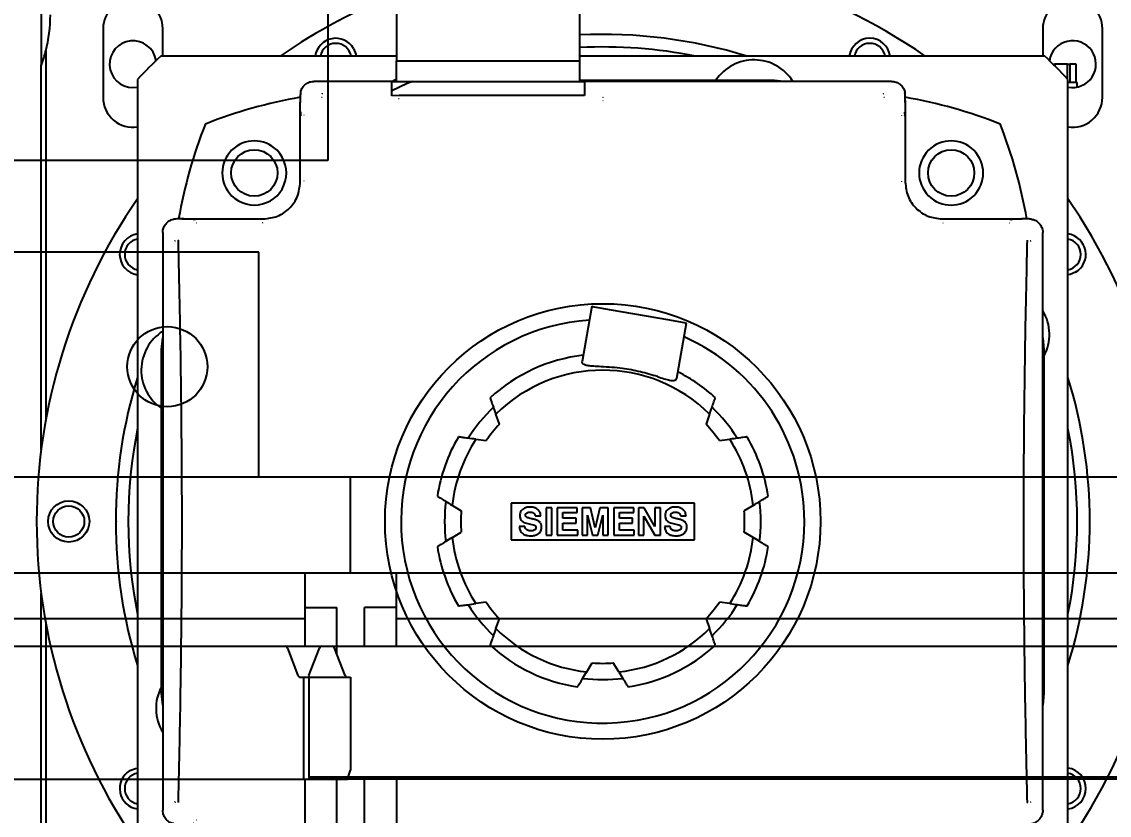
# Model space of a CAD drawing. Header units: inches. Extents: x -347369 to -260369, y 119522 to 149869.
# Drawn here: x -263201.9 to -262964.7, y 139649.8 to 139822.9 of the extents above; entities that cross this region are included whole.
import ezdxf

# ---------------------------------------------------------------- set-up
doc = ezdxf.new("R2010")
doc.units = ezdxf.units.IN
doc.header["$LTSCALE"] = 300
doc.linetypes.add('DOT2', pattern=[0.635, 0, -0.635])
doc.layers.add('INCASTELLATURA MOT', color=4, linetype='Continuous')
doc.layers.add('QUOTE', color=7, linetype='Continuous')
doc.styles.get("Standard").update_dxf_attribs({"font": 'romans.shx'})
doc.dimstyles.new('sc1a100_pollici', dxfattribs={"dimscale": 100, "dimtxt": 3, "dimasz": 3, "dimexe": 0, "dimexo": 0, "dimgap": 1, "dimtad": 1, "dimzin": 12, "dimdsep": 46, "dimtxsty": 'Standard', "dimblk": 'CLOSEDBLANK', "dimcen": 1, "dimclrd": 253, "dimclre": 253, "dimclrt": 2, "dimadec": 0, "dimazin": 3, "dimtfac": 1, "dimtmove": 0, "dimatfit": 1, "dimldrblk": 'CLOSEDBLANK', "dimfxl": 1, "dimtolj": 1, "dimtzin": 0, "dimarcsym": 0})

# ---------------------------------------------------------------- blocks, each defined once
blk = doc.blocks.new('_ClosedBlank')
at = {"color": 0, "linetype": 'ByBlock', "lineweight": -2}
for p, q in [((-1, 0.16667), (0, 0)), ((-1, 0.16667), (-1, -0.16667)), ((0, 0), (-1, -0.16667))]:
    blk.add_line(p, q, dxfattribs=at)
blk = doc.blocks.new('*D12')
at = {"layer": 'Defpoints', "color": 0, "transparency": 16777216}
for p in [(-263135.17, 139932.66), (-261590.13, 139932.66), (-262190.13, 138999.66)]:
    blk.add_point(p, dxfattribs=at)
at = {"layer": 'QUOTE', "color": 253, "lineweight": -2, "transparency": 16777216}
for p, q in [((-261590.13, 140232.66), (-261590.13, 140532.66)), ((-263135.17, 139932.66), (-261590.13, 139932.66)), ((-261590.13, 139932.66), (-261590.13, 138999.66)), ((-262190.13, 138999.66), (-261590.13, 138999.66)), ((-261590.13, 138699.66), (-261590.13, 135456.8))]:
    blk.add_line(p, q, dxfattribs=at)
at = {"layer": 'QUOTE', "color": 253, "lineweight": -2, "transparency": 16777216, "xscale": 300, "yscale": 300, "zscale": 300}
for p, rotation in [((-261590.13, 139932.66), 270), ((-261590.13, 138999.66), 90)]:
    blk.add_blockref('_ClosedBlank', p, dxfattribs=dict(at, rotation=rotation))
at = {"layer": 'QUOTE', "color": 2, "transparency": 16777216, "char_height": 300, "attachment_point": 5, "rotation": 90}
for s, insert in [('\\A1;[3\'-0 3/4"]', (-261261.56, 136928.23)), ('\\A1;933', (-261840.13, 136928.23))]:
    blk.add_mtext(s, dxfattribs=dict(at, insert=insert))
blk = doc.blocks.new('*U45')
at = {"layer": 'INCASTELLATURA MOT', "linetype": 'Continuous'}
for p, q in [((-20, 773), (-180, 773)), ((-20, 724), (-20, 773)), ((-6000, 724), (0, 724)), ((0, 703), (0, 724)), ((-6000, 703), (0, 703)), ((-10, 703), (-10, 687)), ((-10, 695.5), (-3, 695.5)), ((-3, 685.3), (-3, 695.5)), ((-10, 692.97), (-5990, 692.97)), ((-6006.19, 687), (-14.39, 687)), ((-14.39, 687), (-4.11, 687)), ((-13.79, 686.61), (-11.49, 680.64)), ((-1.21, 680.64), (-3.51, 686.61)), ((-10.89, 680.25), (0, 680.25)), ((-10.29, 680.25), (-10.29, 658)), ((0, 680.25), (0, 660)), ((-0.71, 658), (0, 660)), ((-6010.29, 658), (-0.71, 658)), ((-10, 658), (-10, 412)), ((-3, 420.5), (-3, 658))]:
    blk.add_line(p, q, dxfattribs=at)
at = {"layer": 'INCASTELLATURA MOT'}
blk.add_lwpolyline([(-6004.99, 933), (-5, 933), (-5, 793), (-6004.99, 793)], close=True, dxfattribs=at)
at = {"layer": 'INCASTELLATURA MOT', "linetype": 'Continuous'}
blk.add_circle((-40, 748), 8.75, dxfattribs=at)
for centre, major_axis in [((-14.39, 686.4), (0.637, 0)), ((-4.11, 686.4), (0.637, 0)), ((-10.89, 680.85), (-0.637, 0)), ((-0.61, 680.85), (-0.637, 0))]:
    blk.add_ellipse(centre, major_axis=major_axis, ratio=0.942476, start_param=0.349066, end_param=1.570796, dxfattribs=at)
blk = doc.blocks.new('*U46')
at = {"layer": 'INCASTELLATURA MOT'}
for p, q in [((0, 724), (480, 724)), ((0, 703), (0, 724)), ((0, 703), (480, 703)), ((10, 687), (10, 703)), ((10, 695.5), (3, 695.5)), ((3, 687), (3, 695.5)), ((470, 692.97), (10, 692.97)), ((-9.09, 680.64), (-6.78, 686.61)), ((-6.19, 687), (485.61, 687)), ((-9.1, 680.6), (-9.1, 658)), ((-9.1, 658.5), (489.23, 658.5)), ((498.81, 658), (-9.1, 658)), ((3, 420.5), (3, 658)), ((10, 658), (10, 408))]:
    blk.add_line(p, q, dxfattribs=at)
for centre, start_param, end_param in [((-6.19, 686.4), 4.712389, 5.934119), ((-9.68, 680.85), 2.719594, 2.792527)]:
    blk.add_ellipse(centre, major_axis=(-0.637, 0), ratio=0.942476, start_param=start_param, end_param=end_param, dxfattribs=at)
blk = doc.blocks.new('A$C11159156')
at = {"layer": 'INCASTELLATURA MOT', "color": 40, "linetype": 'Continuous', "lineweight": 25}
for p, q in [((-406.5, 879.5), (-406.5, 863.69)), ((-329, 876.24), (-329, 864.74)), ((-289, 864.74), (-289, 876.24)), ((-393, 871.74), (-393, 856.74)), ((-380, 865.74), (-380, 871.74)), ((-188, 871.74), (-188, 865.74)), ((-175, 856.74), (-175, 871.74)), ((-405.5, 866.87), (-405.5, 786.38)), ((-406.5, 779.92), (-406.5, 863.69)), ((-329, 865.74), (-380.42, 865.74)), ((-329, 864.74), (-309, 864.74)), ((-329, 860.24), (-329, 864.74)), ((-309, 864.74), (-289, 864.74)), ((-187.58, 865.74), (-289, 865.74)), ((-289, 860.24), (-289, 864.74)), ((-185.78, 864), (-185.37, 864)), ((-185.37, 864), (-185.37, 863.6)), ((-182.63, 864), (-185.37, 864)), ((-182.63, 860.8), (-182.63, 864)), ((-182.63, 864), (-182.09, 864)), ((-182.09, 864), (-182.09, 860)), ((-180.71, 864), (-182.09, 864)), ((-180.71, 860), (-180.71, 864)), ((-180.71, 864), (-180.7, 864)), ((-180.7, 860), (-180.7, 864)), ((-386.5, 858.9), (-385.5, 859)), ((-385.5, 860.66), (-385.5, 667.82)), ((-330, 860.24), (-347, 860.24)), ((-330, 860.24), (-342, 860.24)), ((-330, 860.24), (-325.54, 860.24)), ((-330, 858.18), (-330, 860.24)), ((-325.54, 860.24), (-288, 860.24)), ((-289, 860.49), (-246.5, 860.49)), ((-221, 860.24), (-288, 860.24)), ((-288, 860.24), (-288, 857.18)), ((-226, 860.24), (-288, 860.24)), ((-246.5, 860.49), (-243.93, 860.24)), ((-182.5, 667.82), (-182.5, 860.66)), ((-180.5, 860), (-182.5, 860)), ((-180.5, 859), (-180.5, 860)), ((-330, 857.09), (-330, 858.18)), ((-328.44, 857.16), (-330, 857.09)), ((-326.81, 857.18), (-328.44, 857.16)), ((-288, 857.18), (-326.81, 857.18)), ((-350, 852.63), (-349.83, 853.44)), ((-350, 852.63), (-349.93, 852.71)), ((-350, 838.24), (-350, 852.63)), ((-349.92, 853.36), (-349.96, 853.04)), ((-218.14, 853.51), (-218, 852.63)), ((-218.03, 852.94), (-218.07, 853.28)), ((-218, 852.63), (-218.07, 852.71)), ((-218, 852.63), (-218, 838.24)), ((-373.27, 830.1), (-372.39, 830.24)), ((-372.7, 830.21), (-373.04, 830.17)), ((-372.39, 830.24), (-372.47, 830.17)), ((-372.39, 830.24), (-358, 830.24)), ((-210, 830.24), (-195.61, 830.24)), ((-195.61, 830.24), (-195.53, 830.17)), ((-195.61, 830.24), (-194.8, 830.07)), ((-194.88, 830.16), (-195.2, 830.2)), ((-380, 827.24), (-380, 701.24)), ((-188, 701.24), (-188, 827.24)), ((-380, 822.24), (-380, 706.24)), ((-188, 706.24), (-188, 822.24)), ((-286.39, 811.17), (-288.51, 799.14)), ((-286.39, 811.17), (-285.85, 811.07)), ((-285.85, 811.07), (-282.19, 810.43)), ((-282.19, 810.43), (-269.9, 808.26)), ((-269.9, 808.26), (-266.24, 807.62)), ((-267.83, 795.5), (-265.71, 807.52)), ((-266.24, 807.62), (-265.71, 807.52)), ((-380.25, 801.74), (-380, 804.31)), ((-188, 804.31), (-187.75, 801.74)), ((-380.25, 801.74), (-380, 801.74)), ((-380.25, 726.74), (-380.25, 801.74)), ((-187.75, 801.74), (-188, 801.74)), ((-187.75, 801.74), (-187.75, 726.74)), ((-306.53, 785.46), (-307.3, 787.61)), ((-260.7, 787.61), (-261.47, 785.46)), ((-311.7, 782.17), (-309.44, 781.87)), ((-258.56, 781.87), (-256.3, 782.17)), ((-316.81, 767.74), (-314.86, 766.55)), ((-304, 768.24), (-304, 760.24)), ((-264, 768.24), (-304, 768.24)), ((-296.32, 767.24), (-296.32, 761.24)), ((-295.1, 767.24), (-296.32, 767.24)), ((-295.1, 761.24), (-295.1, 767.24)), ((-293.91, 767.24), (-293.91, 761.24)), ((-289.55, 767.24), (-293.91, 767.24)), ((-289.55, 766.16), (-289.55, 767.24)), ((-286.7, 767.24), (-288.52, 767.24)), ((-288.52, 767.24), (-288.52, 761.24)), ((-285.66, 762.83), (-286.7, 767.24)), ((-284.61, 767.24), (-285.66, 762.83)), ((-282.79, 767.24), (-284.61, 767.24)), ((-282.79, 761.24), (-282.79, 767.24)), ((-281.6, 767.24), (-281.6, 761.24)), ((-277.25, 767.24), (-281.6, 767.24)), ((-277.25, 766.16), (-277.25, 767.24)), ((-274.94, 767.24), (-276.22, 767.24)), ((-276.22, 767.24), (-276.22, 761.24)), ((-272.61, 763.13), (-274.94, 767.24)), ((-271.39, 767.24), (-272.61, 767.24)), ((-272.61, 767.24), (-272.61, 763.13)), ((-271.39, 761.24), (-271.39, 767.24)), ((-264, 760.24), (-264, 768.24)), ((-251.19, 767.74), (-253.14, 766.55)), ((-302.09, 765.22), (-301.93, 764.73)), ((-301.93, 764.73), (-301.81, 764.55)), ((-301.3, 764.09), (-300.9, 763.96)), ((-300.9, 763.96), (-299.16, 763.51)), ((-298.73, 765.43), (-297.51, 765.43)), ((-297.57, 764.02), (-297.92, 764.26)), ((-292.69, 764.93), (-292.69, 766.16)), ((-292.69, 766.16), (-289.55, 766.16)), ((-289.83, 764.93), (-292.69, 764.93)), ((-289.83, 763.86), (-289.83, 764.93)), ((-287.3, 761.24), (-287.3, 765.61)), ((-287.3, 765.61), (-286.27, 761.24)), ((-285.05, 761.24), (-284.01, 765.61)), ((-284.01, 765.61), (-284.01, 761.24)), ((-280.38, 764.93), (-280.38, 766.16)), ((-280.38, 766.16), (-277.25, 766.16)), ((-277.52, 764.93), (-280.38, 764.93)), ((-277.52, 763.86), (-277.52, 764.93)), ((-275, 765.36), (-272.65, 761.24)), ((-275, 761.24), (-275, 765.36)), ((-270.4, 765.22), (-270.24, 764.73)), ((-270.24, 764.73), (-270.12, 764.55)), ((-269.61, 764.09), (-269.21, 763.96)), ((-269.21, 763.96), (-267.47, 763.51)), ((-267.04, 765.43), (-265.82, 765.43)), ((-265.88, 764.02), (-266.23, 764.26)), ((-316.81, 760.74), (-314.86, 761.93)), ((-300.98, 763.11), (-302.2, 763.11)), ((-292.69, 762.32), (-292.69, 763.86)), ((-292.69, 763.86), (-289.83, 763.86)), ((-289.42, 762.32), (-292.69, 762.32)), ((-289.42, 761.24), (-289.42, 762.32)), ((-280.38, 762.32), (-280.38, 763.86)), ((-280.38, 763.86), (-277.52, 763.86)), ((-277.11, 762.32), (-280.38, 762.32)), ((-277.11, 761.24), (-277.11, 762.32)), ((-269.29, 763.11), (-270.51, 763.11)), ((-251.19, 760.74), (-253.14, 761.93)), ((-304, 760.24), (-264, 760.24)), ((-296.32, 761.24), (-295.1, 761.24)), ((-293.91, 761.24), (-289.42, 761.24)), ((-288.52, 761.24), (-287.3, 761.24)), ((-286.27, 761.24), (-285.05, 761.24)), ((-284.01, 761.24), (-282.79, 761.24)), ((-281.6, 761.24), (-277.11, 761.24)), ((-276.22, 761.24), (-275, 761.24)), ((-272.65, 761.24), (-271.39, 761.24)), ((-406.5, 649.74), (-406.5, 748.56)), ((-309.44, 746.61), (-311.7, 746.31)), ((-256.3, 746.31), (-258.56, 746.61)), ((-307.3, 740.87), (-306.53, 743.02)), ((-261.47, 743.02), (-260.7, 740.87)), ((-405.5, 742.1), (-405.5, 648.74)), ((-287.5, 731.43), (-286.31, 733.38)), ((-280.5, 731.43), (-281.69, 733.38)), ((-380, 724.17), (-380.25, 726.74)), ((-380.25, 726.74), (-380, 726.74)), ((-187.75, 726.74), (-188, 726.74)), ((-187.75, 726.74), (-188, 724.17))]:
    blk.add_line(p, q, dxfattribs=at)
at = {"layer": 'INCASTELLATURA MOT', "color": 40, "linetype": 'DOT2', "lineweight": 18}
for p, q in [((-345.34, 856.82), (-328.53, 856.47)), ((-349.17, 838.44), (-349.17, 852.87)), ((-218.83, 852.87), (-218.83, 838.44)), ((-372.63, 829.41), (-358.2, 829.41)), ((-209.8, 829.41), (-195.37, 829.41)), ((-285.85, 811.07), (-288.08, 798.45)), ((-282.19, 810.43), (-284.38, 798)), ((-269.9, 808.26), (-272.09, 795.84)), ((-266.24, 807.62), (-268.47, 794.99))]:
    blk.add_line(p, q, dxfattribs=at)
at = {"layer": 'INCASTELLATURA MOT', "color": 40, "linetype": 'Continuous', "lineweight": 25, "flags": 128}
for points in [[(-338.35, 867.38), (-337.88, 866.19), (-337.79, 865.74)], [(-329.98, 860.24), (-329.01, 860.76), (-329, 860.77)], [(-180.86, 818.59), (-182.05, 818.12), (-182.5, 818.03)], [(-387.14, 709.89), (-385.95, 710.36), (-385.5, 710.45)]]:
    blk.add_lwpolyline(points, dxfattribs=at)
at = {"layer": 'INCASTELLATURA MOT', "color": 40, "linetype": 'Continuous', "lineweight": 25}
for centre, radius in [((-360.01, 840.25), 5.05), ((-207.99, 840.25), 5.05), ((-284, 764.24), 47.5), ((-400.5, 764.24), 4.5), ((-400.5, 764.24), 3.4)]:
    blk.add_circle(centre, radius, dxfattribs=at)
for centre, radius, start, end in [((-284, 764.24), 123.5, 55.2717, 92.3203), ((-386.5, 871.74), 6.5, 0, 180), ((-284, 764.24), 123.5, 111.1933, 124.7283), ((-181.5, 871.74), 6.5, 0, 180), ((-436, 874.74), 31.5, 345.5244, 0), ((-386.5, 864), 5.1, 8.4652, 270), ((-342.25, 865.13), 4.5, 30, 172.2344), ((-342.25, 865.13), 3.4, 10.3019, 169.6981), ((-284, 764.24), 106.25, 72.8031, 92.6973), ((-225.75, 865.13), 4.5, 7.7656, 172.2344), ((-225.75, 865.13), 3.4, 10.3019, 169.6981), ((-181.5, 864), 5.1, 258.6923, 171.5348), ((-436, 874.74), 31.5, 339.4731, 345.5244), ((-284, 764.24), 103.5, 78.718, 92.769), ((-284, 764.24), 140, 133.5312, 136.4688), ((-251, 854.92), 10, 32.1384, 146.1538), ((-284, 764.24), 140, 43.5312, 46.4688), ((-284, 764.24), 104.6, 113.3988, 116.0887), ((-386.5, 856.74), 6.5, 180, 278.8499), ((-331.53, 751.47), 106.9, 99.9458, 111.4929), ((-236.47, 751.47), 106.9, 68.5071, 80.0529), ((-181.5, 856.74), 6.5, 261.1501, 0), ((-271.23, 811.77), 106.9, 158.5071, 170.0529), ((-296.77, 811.77), 106.9, 9.9458, 21.4929), ((-360.01, 840.25), 7, 45, 225), ((-207.99, 840.25), 7, 315, 135), ((-360.01, 840.25), 7, 225, 45), ((-207.99, 840.25), 7, 135, 315), ((-284, 764.24), 123.5, 145.2717, 180), ((-284, 764.24), 123.5, 325.2717, 34.7283), ((-384.89, 822.49), 4.5, 97.7656, 262.2344), ((-384.89, 822.49), 3.4, 100.3019, 259.6981), ((-183.11, 822.49), 4.5, 300, 82.2344), ((-183.11, 822.49), 3.4, 0, 79.6981), ((-183.11, 822.49), 3.4, 280.3019, 0), ((-196.54, 805.02), 10, 331.5376, 31.3363), ((-284, 764.24), 44, 93.8061, 0), ((-374.68, 797.24), 10, 122.1384, 236.1538), ((-284, 764.24), 44, 0, 66.1939), ((-284, 764.24), 36.5, 96.7186, 132.3334), ((-284, 764.24), 33, 45.0883, 134.9117), ((-284, 764.24), 106.25, 162.8031, 180), ((-284, 764.24), 36.5, 47.6666, 63.2814), ((-284, 764.24), 106.25, 342.8031, 17.1969), ((-284, 764.24), 34.5, 133.7362, 148.2638), ((-284, 764.24), 34.5, 31.7362, 46.2638), ((-284, 764.24), 30.95, 136.7242, 145.2758), ((-284, 764.24), 30.95, 34.7242, 43.2758), ((-284, 764.24), 103.5, 168.718, 191.282), ((-284, 764.24), 103.5, 348.718, 11.282), ((-284, 764.24), 36.5, 149.6666, 171.3334), ((-284, 764.24), 33, 147.0883, 173.9117), ((-284, 764.24), 33, 6.0883, 32.9117), ((-284, 764.24), 36.5, 8.6666, 30.3334), ((-284, 764.24), 34.5, 172.7362, 187.2638), ((-284, 764.24), 30.95, 175.7242, 184.2758), ((-284, 764.24), 30.95, 355.7242, 4.2758), ((-284, 764.24), 34.5, 352.7362, 7.2638), ((-284, 764.24), 123.5, 180, 214.7283), ((-284, 764.24), 106.25, 180, 197.1969), ((-284, 764.24), 33, 186.0883, 212.9117), ((-284, 764.24), 33, 327.0883, 353.9117), ((-284, 764.24), 36.5, 188.6666, 210.3334), ((-284, 764.24), 36.5, 329.6666, 351.3334), ((-284, 764.24), 34.5, 211.7362, 226.2638), ((-284, 764.24), 30.95, 214.7242, 223.2758), ((-284, 764.24), 30.95, 316.7242, 325.2758), ((-284, 764.24), 34.5, 313.7362, 328.2638), ((-284, 764.24), 33, 225.0883, 263.9117), ((-284, 764.24), 33, 276.0883, 314.9117), ((-284, 764.24), 36.5, 227.6666, 261.3334), ((-284, 764.24), 36.5, 278.6666, 312.3334), ((-284, 764.24), 30.95, 265.7242, 274.2758), ((-284, 764.24), 34.5, 262.7362, 277.2638), ((-371.46, 723.46), 10, 151.5376, 211.3363), ((-384.89, 705.99), 4.5, 120, 262.2344), ((-183.11, 705.99), 4.5, 277.7656, 82.2344), ((-384.89, 705.99), 3.4, 100.3019, 259.6981), ((-183.11, 705.99), 3.4, 0, 79.6981), ((-183.11, 705.99), 3.4, 280.3019, 0)]:
    blk.add_arc(centre, radius, start, end, dxfattribs=at)
at = {"layer": 'INCASTELLATURA MOT', "color": 40, "linetype": 'DOT2', "lineweight": 18}
for radius, start, end in [(106.26, 72.7856, 92.697), (106.11, 73.0477, 92.7008), (102.5, 81.9901, 92.796), (106.26, 162.7856, 180), (106.11, 163.0477, 180), (106.26, 342.7856, 17.2144), (106.11, 343.0477, 16.9523), (102.5, 171.9901, 188.0099), (102.5, 351.9901, 8.0099), (106.26, 180, 197.2144), (106.11, 180, 196.9523)]:
    blk.add_arc((-284, 764.24), radius, start, end, dxfattribs=at)
at = {"layer": 'INCASTELLATURA MOT', "color": 40, "linetype": 'Continuous', "lineweight": 25}
for points, knots in [([(-349.9, 857.81), (-349.89, 857.95), (-349.83, 858.43), (-349.37, 859.15), (-348.62, 859.83), (-347.78, 860.19), (-347.22, 860.23), (-347, 860.24)], [0, 0, 0, 0, 0.10491, 0.349444, 0.594345, 0.839306, 1, 1, 1, 1]), ([(-221, 860.24), (-220.66, 860.21), (-219.99, 860.14), (-219.09, 859.62), (-218.42, 858.86), (-218.1, 858.2), (-218.07, 857.84), (-218.06, 857.81)], [0, 0, 0, 0, 0.244632, 0.489247, 0.734243, 0.979317, 1, 1, 1, 1]), ([(-349.94, 857.81), (-349.96, 857.56), (-349.99, 857.04), (-350, 856.09), (-350, 855.61)], [0, 0, 0, 0, 0.498303, 1, 1, 1, 1]), ([(-218, 855.62), (-218, 856.09), (-218.01, 857.04), (-218.04, 857.56), (-218.06, 857.81)], [0, 0, 0, 0, 0.501697, 1, 1, 1, 1]), ([(-350, 852.63), (-350, 853.29), (-350, 854.52), (-350, 855.34), (-350, 855.73)], [0, 0, 0, 0, 0.529239, 1, 1, 1, 1]), ([(-218, 856.04), (-218, 855.82), (-218, 855.03), (-218, 853.64), (-218, 852.63)], [0, 0, 0, 0, 0.278013, 1, 1, 1, 1]), ([(-349.92, 853.57), (-349.94, 853.43), (-349.97, 853.14), (-349.95, 852.86), (-349.94, 852.71)], [0, 0, 0, 0, 0.50286, 1, 1, 1, 1]), ([(-218.06, 852.71), (-218.05, 852.86), (-218.03, 853.14), (-218.06, 853.43), (-218.08, 853.57)], [0, 0, 0, 0, 0.497154, 1, 1, 1, 1]), ([(-358, 830.24), (-356.96, 830.35), (-355.4, 830.52), (-353.54, 831.54), (-352.31, 832.55), (-351.3, 833.77), (-350.28, 835.64), (-350.11, 837.2), (-350, 838.24)], [0, 0, 0, 0, 0.24943, 0.375768, 0.499978, 0.624194, 0.750547, 1, 1, 1, 1]), ([(-218, 838.24), (-217.89, 837.2), (-217.72, 835.64), (-216.7, 833.78), (-215.69, 832.55), (-214.47, 831.54), (-212.6, 830.52), (-211.04, 830.35), (-210, 830.24)], [0, 0, 0, 0, 0.24943, 0.375768, 0.499978, 0.624194, 0.750547, 1, 1, 1, 1]), ([(-380, 827.24), (-379.97, 827.58), (-379.9, 828.25), (-379.38, 829.15), (-378.62, 829.82), (-377.96, 830.14), (-377.6, 830.17), (-377.57, 830.18)], [0, 0, 0, 0, 0.244632, 0.489247, 0.734243, 0.979317, 1, 1, 1, 1]), ([(-375.38, 830.24), (-375.85, 830.24), (-376.8, 830.23), (-377.32, 830.2), (-377.57, 830.18)], [0, 0, 0, 0, 0.5016976, 1, 1, 1, 1]), ([(-375.8, 830.24), (-375.58, 830.24), (-374.79, 830.24), (-373.4, 830.24), (-372.39, 830.24)], [0, 0, 0, 0, 0.2780124, 1, 1, 1, 1]), ([(-372.47, 830.18), (-372.62, 830.19), (-372.9, 830.21), (-373.19, 830.18), (-373.33, 830.16)], [0, 0, 0, 0, 0.497154, 1, 1, 1, 1]), ([(-195.61, 830.24), (-194.95, 830.24), (-193.72, 830.24), (-192.9, 830.24), (-192.51, 830.24)], [0, 0, 0, 0, 0.529239, 1, 1, 1, 1]), ([(-194.67, 830.16), (-194.81, 830.18), (-195.1, 830.21), (-195.38, 830.19), (-195.53, 830.18)], [0, 0, 0, 0, 0.50286, 1, 1, 1, 1]), ([(-190.43, 830.18), (-190.68, 830.2), (-191.2, 830.23), (-192.15, 830.24), (-192.63, 830.24)], [0, 0, 0, 0, 0.498303, 1, 1, 1, 1]), ([(-190.43, 830.14), (-190.29, 830.13), (-189.81, 830.07), (-189.09, 829.61), (-188.41, 828.86), (-188.05, 828.02), (-188.01, 827.46), (-188, 827.24)], [0, 0, 0, 0, 0.10491, 0.349444, 0.594345, 0.839306, 1, 1, 1, 1]), ([(-376.58, 702.9), (-376.45, 708.58), (-376.19, 719.94), (-375.93, 737.13), (-375.78, 754.37), (-375.77, 771.92), (-375.91, 789.71), (-376.17, 807.72), (-376.45, 819.63), (-376.58, 825.58)], [0, 0, 0, 0, 0.140001, 0.280001, 0.420002, 0.560002, 0.706668, 0.853334, 1, 1, 1, 1]), ([(-191.42, 825.58), (-191.55, 819.9), (-191.81, 808.54), (-192.07, 791.35), (-192.22, 774.11), (-192.23, 756.56), (-192.09, 738.77), (-191.83, 720.76), (-191.55, 708.85), (-191.42, 702.9)], [0, 0, 0, 0, 0.140001, 0.280001, 0.420002, 0.560002, 0.706668, 0.853334, 1, 1, 1, 1]), ([(-288.08, 798.45), (-288.3, 798.62), (-288.59, 798.85), (-288.47, 799.07), (-288.44, 799.13)], [0, 0, 0, 0, 0.743832, 1, 1, 1, 1]), ([(-284.38, 798), (-284.91, 798.03), (-285.98, 798.07), (-287.23, 798.18), (-287.86, 798.32), (-288.03, 798.42), (-288.08, 798.45)], [0, 0, 0, 0, 0.301737, 0.603686, 0.900274, 1, 1, 1, 1]), ([(-272.09, 795.84), (-273.31, 796.2), (-275.79, 796.94), (-279.96, 797.72), (-282.83, 797.9), (-284.38, 798)], [0, 0, 0, 0, 0.3078736, 0.6246816, 1, 1, 1, 1]), ([(-272.09, 795.84), (-271.59, 795.68), (-270.57, 795.35), (-269.36, 795.03), (-268.72, 794.94), (-268.52, 794.98), (-268.47, 794.99)], [0, 0, 0, 0, 0.301737, 0.603686, 0.900274, 1, 1, 1, 1]), ([(-268.47, 794.99), (-268.21, 795.08), (-267.85, 795.19), (-267.89, 795.44), (-267.9, 795.51)], [0, 0, 0, 0, 0.743832, 1, 1, 1, 1]), ([(-308.58, 791.22), (-308.57, 791.18), (-308.54, 791.1), (-308.29, 790.39), (-307.9, 789.3), (-307.5, 788.17), (-307.3, 787.61)], [0, 0, 0, 0, 0.248207, 0.496412, 0.748209, 1, 1, 1, 1]), ([(-260.7, 787.61), (-260.5, 788.17), (-260.11, 789.28), (-259.72, 790.38), (-259.47, 791.09), (-259.43, 791.18), (-259.42, 791.22)], [0, 0, 0, 0, 0.248179, 0.496365, 0.748182, 1, 1, 1, 1]), ([(-311.7, 782.17), (-312.29, 782.25), (-313.46, 782.4), (-314.61, 782.56), (-315.37, 782.66), (-315.46, 782.67), (-315.5, 782.67)], [0, 0, 0, 0, 0.248179, 0.496365, 0.748182, 1, 1, 1, 1]), ([(-252.5, 782.67), (-252.54, 782.67), (-252.63, 782.66), (-253.37, 782.56), (-254.52, 782.41), (-255.7, 782.25), (-256.3, 782.17)], [0, 0, 0, 0, 0.248207, 0.496412, 0.748209, 1, 1, 1, 1]), ([(-320.08, 769.74), (-320.04, 769.72), (-319.97, 769.67), (-319.33, 769.28), (-318.34, 768.68), (-317.32, 768.05), (-316.81, 767.74)], [0, 0, 0, 0, 0.248207, 0.496412, 0.748209, 1, 1, 1, 1]), ([(-251.19, 767.74), (-250.68, 768.05), (-249.68, 768.66), (-248.68, 769.27), (-248.04, 769.67), (-247.96, 769.72), (-247.92, 769.74)], [0, 0, 0, 0, 0.248179, 0.496365, 0.748182, 1, 1, 1, 1]), ([(-301.5, 766.86), (-301.59, 766.76), (-301.82, 766.54), (-302.04, 766.08), (-302.09, 765.61), (-302.09, 765.32), (-302.09, 765.22)], [0, 0, 0, 0, 0.2228826, 0.5194927, 0.835517, 1, 1, 1, 1]), ([(-299.86, 767.37), (-299.99, 767.37), (-300.4, 767.35), (-300.98, 767.23), (-301.35, 766.96), (-301.5, 766.86)], [0, 0, 0, 0, 0.229102, 0.691683, 1, 1, 1, 1]), ([(-298.18, 766.88), (-298.29, 766.95), (-298.61, 767.18), (-299.19, 767.34), (-299.65, 767.36), (-299.86, 767.37)], [0, 0, 0, 0, 0.22621, 0.645129, 1, 1, 1, 1]), ([(-297.74, 766.34), (-297.81, 766.45), (-297.93, 766.65), (-298.11, 766.81), (-298.18, 766.88)], [0, 0, 0, 0, 0.568241, 1, 1, 1, 1]), ([(-297.51, 765.43), (-297.53, 765.63), (-297.56, 765.94), (-297.69, 766.23), (-297.74, 766.34)], [0, 0, 0, 0, 0.619811, 1, 1, 1, 1]), ([(-269.81, 766.86), (-269.9, 766.76), (-270.13, 766.54), (-270.35, 766.08), (-270.4, 765.61), (-270.4, 765.32), (-270.4, 765.22)], [0, 0, 0, 0, 0.222883, 0.519493, 0.835517, 1, 1, 1, 1]), ([(-268.17, 767.37), (-268.3, 767.37), (-268.71, 767.35), (-269.29, 767.23), (-269.66, 766.96), (-269.81, 766.86)], [0, 0, 0, 0, 0.229102, 0.691684, 1, 1, 1, 1]), ([(-266.49, 766.88), (-266.6, 766.95), (-266.92, 767.18), (-267.5, 767.34), (-267.96, 767.36), (-268.17, 767.37)], [0, 0, 0, 0, 0.22621, 0.64513, 1, 1, 1, 1]), ([(-266.05, 766.34), (-266.12, 766.45), (-266.24, 766.65), (-266.42, 766.81), (-266.49, 766.88)], [0, 0, 0, 0, 0.56824, 1, 1, 1, 1]), ([(-265.82, 765.43), (-265.84, 765.63), (-265.87, 765.94), (-266, 766.23), (-266.05, 766.34)], [0, 0, 0, 0, 0.6198108, 1, 1, 1, 1]), ([(-301.81, 764.55), (-301.73, 764.46), (-301.58, 764.29), (-301.39, 764.17), (-301.29, 764.12)], [0, 0, 0, 0, 0.530802, 1, 1, 1, 1]), ([(-300.87, 765.58), (-300.86, 765.65), (-300.85, 765.78), (-300.75, 765.96), (-300.65, 766.04), (-300.61, 766.08)], [0, 0, 0, 0, 0.346598, 0.698326, 1, 1, 1, 1]), ([(-300.78, 765.31), (-300.8, 765.34), (-300.84, 765.4), (-300.86, 765.49), (-300.87, 765.56), (-300.87, 765.58)], [0, 0, 0, 0, 0.351627, 0.767158, 1, 1, 1, 1]), ([(-300.39, 765.05), (-300.44, 765.07), (-300.53, 765.1), (-300.67, 765.18), (-300.74, 765.26), (-300.78, 765.31)], [0, 0, 0, 0, 0.333097, 0.612586, 1, 1, 1, 1]), ([(-300.61, 766.08), (-300.54, 766.13), (-300.34, 766.25), (-300.06, 766.29), (-299.87, 766.29), (-299.83, 766.29)], [0, 0, 0, 0, 0.316927, 0.835894, 1, 1, 1, 1]), ([(-299.56, 764.84), (-299.73, 764.87), (-300, 764.93), (-300.28, 765.01), (-300.39, 765.05)], [0, 0, 0, 0, 0.597621, 1, 1, 1, 1]), ([(-299.83, 766.29), (-299.69, 766.29), (-299.5, 766.28), (-299.26, 766.2), (-299.15, 766.14), (-299.1, 766.1)], [0, 0, 0, 0, 0.529561, 0.76114, 1, 1, 1, 1]), ([(-297.92, 764.26), (-298.03, 764.33), (-298.34, 764.52), (-298.9, 764.69), (-299.34, 764.79), (-299.56, 764.84)], [0, 0, 0, 0, 0.230201, 0.612208, 1, 1, 1, 1]), ([(-299.1, 766.1), (-299.05, 766.06), (-298.92, 765.94), (-298.8, 765.7), (-298.75, 765.51), (-298.73, 765.43)], [0, 0, 0, 0, 0.257796, 0.67971, 1, 1, 1, 1]), ([(-297.34, 763.04), (-297.35, 763.24), (-297.37, 763.57), (-297.54, 763.85), (-297.61, 763.96)], [0, 0, 0, 0, 0.5941213, 1, 1, 1, 1]), ([(-270.12, 764.55), (-270.04, 764.46), (-269.89, 764.29), (-269.7, 764.17), (-269.6, 764.12)], [0, 0, 0, 0, 0.530802, 1, 1, 1, 1]), ([(-269.18, 765.58), (-269.17, 765.65), (-269.16, 765.78), (-269.06, 765.96), (-268.96, 766.04), (-268.92, 766.08)], [0, 0, 0, 0, 0.346598, 0.698322, 1, 1, 1, 1]), ([(-269.09, 765.31), (-269.11, 765.34), (-269.15, 765.4), (-269.17, 765.49), (-269.18, 765.56), (-269.18, 765.58)], [0, 0, 0, 0, 0.351625, 0.767181, 1, 1, 1, 1]), ([(-268.7, 765.05), (-268.75, 765.07), (-268.84, 765.1), (-268.98, 765.18), (-269.05, 765.26), (-269.09, 765.31)], [0, 0, 0, 0, 0.3330988, 0.6125893, 1, 1, 1, 1]), ([(-268.92, 766.08), (-268.85, 766.13), (-268.65, 766.25), (-268.37, 766.29), (-268.18, 766.29), (-268.14, 766.29)], [0, 0, 0, 0, 0.316927, 0.835895, 1, 1, 1, 1]), ([(-267.87, 764.84), (-268.04, 764.87), (-268.31, 764.93), (-268.59, 765.01), (-268.7, 765.05)], [0, 0, 0, 0, 0.5976203, 1, 1, 1, 1]), ([(-268.14, 766.29), (-268, 766.29), (-267.81, 766.28), (-267.57, 766.2), (-267.46, 766.14), (-267.41, 766.1)], [0, 0, 0, 0, 0.52956, 0.7611395, 1, 1, 1, 1]), ([(-266.23, 764.26), (-266.34, 764.33), (-266.65, 764.52), (-267.21, 764.69), (-267.65, 764.79), (-267.87, 764.84)], [0, 0, 0, 0, 0.230201, 0.612208, 1, 1, 1, 1]), ([(-267.41, 766.1), (-267.36, 766.06), (-267.23, 765.94), (-267.11, 765.7), (-267.06, 765.51), (-267.04, 765.43)], [0, 0, 0, 0, 0.257796, 0.67971, 1, 1, 1, 1]), ([(-265.65, 763.04), (-265.66, 763.24), (-265.68, 763.57), (-265.85, 763.85), (-265.92, 763.96)], [0, 0, 0, 0, 0.594121, 1, 1, 1, 1]), ([(-302.2, 763.11), (-302.18, 762.98), (-302.15, 762.71), (-302.04, 762.29), (-301.89, 762.05), (-301.81, 761.92)], [0, 0, 0, 0, 0.315941, 0.65012, 1, 1, 1, 1]), ([(-301.81, 761.92), (-301.68, 761.78), (-301.44, 761.53), (-301.13, 761.39), (-300.99, 761.32)], [0, 0, 0, 0, 0.548326, 1, 1, 1, 1]), ([(-300.53, 762.39), (-300.6, 762.44), (-300.76, 762.55), (-300.9, 762.82), (-300.95, 763.02), (-300.98, 763.11)], [0, 0, 0, 0, 0.2901793, 0.6665563, 1, 1, 1, 1]), ([(-299.66, 762.19), (-299.68, 762.19), (-299.71, 762.19), (-299.75, 762.19), (-299.78, 762.19), (-299.81, 762.19), (-299.84, 762.19), (-299.87, 762.2), (-299.91, 762.2), (-299.94, 762.2), (-299.96, 762.21), (-299.99, 762.21), (-300.02, 762.21), (-300.05, 762.22), (-300.09, 762.23), (-300.11, 762.23), (-300.16, 762.24), (-300.21, 762.25), (-300.26, 762.27), (-300.28, 762.27), (-300.31, 762.29), (-300.34, 762.3), (-300.38, 762.31), (-300.4, 762.32), (-300.42, 762.33), (-300.44, 762.34), (-300.47, 762.35), (-300.49, 762.36), (-300.51, 762.37), (-300.53, 762.38), (-300.53, 762.39)], [0, 0, 0, 0, 0.055472, 0.083208, 0.138681, 0.166416, 0.194152, 0.221887, 0.277361, 0.305097, 0.332832, 0.360568, 0.388304, 0.443779, 0.471515, 0.49925, 0.526986, 0.637979, 0.665716, 0.693452, 0.721188, 0.776668, 0.804404, 0.83214, 0.859877, 0.887614, 0.91535, 0.943087, 0.971536, 1, 1, 1, 1]), ([(-299.72, 761.11), (-299.59, 761.12), (-299.19, 761.13), (-298.55, 761.24), (-298.14, 761.52), (-297.96, 761.65)], [0, 0, 0, 0, 0.213303, 0.6429424, 1, 1, 1, 1]), ([(-298.86, 762.38), (-298.95, 762.33), (-299.12, 762.24), (-299.4, 762.2), (-299.58, 762.19), (-299.66, 762.19)], [0, 0, 0, 0, 0.370466, 0.681758, 1, 1, 1, 1]), ([(-299.16, 763.51), (-299.09, 763.49), (-298.99, 763.46), (-298.85, 763.41), (-298.79, 763.37), (-298.76, 763.34)], [0, 0, 0, 0, 0.492953, 0.744532, 1, 1, 1, 1]), ([(-298.57, 762.91), (-298.57, 762.85), (-298.58, 762.7), (-298.69, 762.51), (-298.8, 762.42), (-298.86, 762.38)], [0, 0, 0, 0, 0.320203, 0.678104, 1, 1, 1, 1]), ([(-298.76, 763.34), (-298.72, 763.31), (-298.64, 763.24), (-298.58, 763.08), (-298.57, 762.97), (-298.57, 762.91)], [0, 0, 0, 0, 0.3281223, 0.6488364, 1, 1, 1, 1]), ([(-297.96, 761.65), (-297.86, 761.74), (-297.63, 761.97), (-297.39, 762.45), (-297.36, 762.84), (-297.34, 763.04)], [0, 0, 0, 0, 0.256519, 0.616467, 1, 1, 1, 1]), ([(-270.51, 763.11), (-270.49, 762.98), (-270.46, 762.71), (-270.35, 762.29), (-270.2, 762.05), (-270.12, 761.92)], [0, 0, 0, 0, 0.315941, 0.65012, 1, 1, 1, 1]), ([(-270.12, 761.92), (-269.99, 761.78), (-269.75, 761.53), (-269.44, 761.39), (-269.3, 761.32)], [0, 0, 0, 0, 0.548326, 1, 1, 1, 1]), ([(-268.84, 762.39), (-268.91, 762.44), (-269.07, 762.55), (-269.21, 762.82), (-269.26, 763.02), (-269.29, 763.11)], [0, 0, 0, 0, 0.2901785, 0.6665548, 1, 1, 1, 1]), ([(-267.97, 762.19), (-267.99, 762.19), (-268.02, 762.19), (-268.06, 762.19), (-268.09, 762.19), (-268.12, 762.19), (-268.15, 762.19), (-268.18, 762.2), (-268.22, 762.2), (-268.25, 762.2), (-268.27, 762.21), (-268.3, 762.21), (-268.33, 762.21), (-268.36, 762.22), (-268.4, 762.23), (-268.42, 762.23), (-268.47, 762.24), (-268.52, 762.25), (-268.57, 762.27), (-268.59, 762.27), (-268.62, 762.29), (-268.65, 762.3), (-268.69, 762.31), (-268.71, 762.32), (-268.73, 762.33), (-268.75, 762.34), (-268.78, 762.35), (-268.8, 762.36), (-268.82, 762.37), (-268.84, 762.38), (-268.84, 762.39)], [0, 0, 0, 0, 0.055473, 0.083208, 0.138681, 0.166416, 0.194152, 0.221888, 0.277361, 0.305097, 0.332833, 0.360568, 0.388304, 0.443779, 0.471515, 0.499251, 0.526987, 0.63798, 0.665716, 0.693452, 0.721188, 0.776668, 0.804404, 0.832141, 0.859877, 0.887614, 0.915351, 0.943087, 0.971537, 1, 1, 1, 1]), ([(-268.03, 761.11), (-267.9, 761.12), (-267.5, 761.13), (-266.86, 761.24), (-266.45, 761.52), (-266.27, 761.65)], [0, 0, 0, 0, 0.213303, 0.642942, 1, 1, 1, 1]), ([(-267.16, 762.38), (-267.26, 762.33), (-267.43, 762.24), (-267.71, 762.2), (-267.89, 762.19), (-267.97, 762.19)], [0, 0, 0, 0, 0.3704687, 0.6817588, 1, 1, 1, 1]), ([(-267.47, 763.51), (-267.4, 763.49), (-267.3, 763.46), (-267.16, 763.41), (-267.1, 763.37), (-267.07, 763.34)], [0, 0, 0, 0, 0.492953, 0.744532, 1, 1, 1, 1]), ([(-266.87, 762.91), (-266.88, 762.85), (-266.89, 762.7), (-267, 762.51), (-267.11, 762.42), (-267.16, 762.38)], [0, 0, 0, 0, 0.320203, 0.678104, 1, 1, 1, 1]), ([(-267.07, 763.34), (-267.03, 763.31), (-266.95, 763.24), (-266.88, 763.08), (-266.88, 762.97), (-266.87, 762.91)], [0, 0, 0, 0, 0.328124, 0.648841, 1, 1, 1, 1]), ([(-266.27, 761.65), (-266.17, 761.74), (-265.94, 761.97), (-265.7, 762.45), (-265.67, 762.84), (-265.65, 763.04)], [0, 0, 0, 0, 0.256519, 0.616469, 1, 1, 1, 1]), ([(-316.81, 760.74), (-317.32, 760.43), (-318.32, 759.82), (-319.32, 759.21), (-319.96, 758.81), (-320.04, 758.76), (-320.08, 758.74)], [0, 0, 0, 0, 0.248179, 0.496365, 0.748182, 1, 1, 1, 1]), ([(-300.99, 761.32), (-300.77, 761.25), (-300.36, 761.13), (-299.93, 761.12), (-299.72, 761.11)], [0, 0, 0, 0, 0.518886, 1, 1, 1, 1]), ([(-269.3, 761.32), (-269.08, 761.25), (-268.67, 761.13), (-268.24, 761.12), (-268.03, 761.11)], [0, 0, 0, 0, 0.518886, 1, 1, 1, 1]), ([(-247.92, 758.74), (-247.96, 758.76), (-248.03, 758.81), (-248.67, 759.2), (-249.66, 759.8), (-250.68, 760.43), (-251.19, 760.74)], [0, 0, 0, 0, 0.248207, 0.496412, 0.748209, 1, 1, 1, 1]), ([(-315.5, 745.81), (-315.46, 745.81), (-315.37, 745.82), (-314.63, 745.92), (-313.48, 746.07), (-312.3, 746.23), (-311.7, 746.31)], [0, 0, 0, 0, 0.248207, 0.496412, 0.748209, 1, 1, 1, 1]), ([(-256.3, 746.31), (-255.71, 746.23), (-254.54, 746.08), (-253.39, 745.92), (-252.63, 745.82), (-252.54, 745.81), (-252.5, 745.81)], [0, 0, 0, 0, 0.248179, 0.496365, 0.748182, 1, 1, 1, 1]), ([(-307.3, 740.87), (-307.5, 740.31), (-307.89, 739.2), (-308.28, 738.1), (-308.53, 737.39), (-308.57, 737.3), (-308.58, 737.26)], [0, 0, 0, 0, 0.248179, 0.496365, 0.748182, 1, 1, 1, 1]), ([(-259.42, 737.26), (-259.43, 737.3), (-259.46, 737.38), (-259.71, 738.09), (-260.1, 739.18), (-260.5, 740.31), (-260.7, 740.87)], [0, 0, 0, 0, 0.248207, 0.496412, 0.748209, 1, 1, 1, 1]), ([(-289.5, 728.16), (-289.48, 728.2), (-289.43, 728.27), (-289.04, 728.91), (-288.44, 729.9), (-287.81, 730.92), (-287.5, 731.43)], [0, 0, 0, 0, 0.248207, 0.496412, 0.748209, 1, 1, 1, 1]), ([(-280.5, 731.43), (-280.19, 730.92), (-279.58, 729.92), (-278.97, 728.92), (-278.57, 728.28), (-278.52, 728.2), (-278.5, 728.16)], [0, 0, 0, 0, 0.248179, 0.496365, 0.748182, 1, 1, 1, 1]), ([(-377.57, 698.34), (-377.71, 698.35), (-378.19, 698.41), (-378.91, 698.87), (-379.59, 699.62), (-379.95, 700.46), (-379.99, 701.02), (-380, 701.24)], [0, 0, 0, 0, 0.10491, 0.349444, 0.594345, 0.839306, 1, 1, 1, 1]), ([(-188, 701.24), (-188.03, 700.9), (-188.1, 700.23), (-188.62, 699.33), (-189.38, 698.66), (-190.04, 698.34), (-190.4, 698.31), (-190.43, 698.3)], [0, 0, 0, 0, 0.244632, 0.489247, 0.734243, 0.979317, 1, 1, 1, 1])]:
    blk.add_open_spline(points, degree=3, knots=knots, dxfattribs=at)
at = {"layer": 'INCASTELLATURA MOT', "color": 40, "linetype": 'DOT2', "lineweight": 18}
for points, knots in [([(-345.18, 857.57), (-345.35, 858.02), (-345.69, 858.94), (-346.29, 859.98), (-346.73, 860.14), (-347, 860.24)], [0, 0, 0, 0, 0.280011, 0.560022, 1, 1, 1, 1]), ([(-221, 860.24), (-221.17, 860.2), (-221.51, 860.11), (-222.12, 859.37), (-222.56, 858.25), (-222.82, 857.57)], [0, 0, 0, 0, 0.280011, 0.560022, 1, 1, 1, 1]), ([(-349.83, 853.44), (-349.77, 853.88), (-349.62, 855.02), (-348.48, 856.43), (-346.87, 857.42), (-345.74, 857.52), (-345.18, 857.57)], [0, 0, 0, 0, 0.192521, 0.505982, 0.752971, 1, 1, 1, 1]), ([(-349.17, 852.87), (-349.11, 853.43), (-348.98, 854.57), (-348, 855.91), (-346.69, 856.71), (-345.79, 856.79), (-345.34, 856.82)], [0, 0, 0, 0, 0.280054, 0.559553, 0.779753, 1, 1, 1, 1]), ([(-345.18, 857.57), (-345.2, 857.54), (-345.23, 857.49), (-345.28, 857.3), (-345.32, 857.07), (-345.33, 856.9), (-345.34, 856.82)], [0, 0, 0, 0, 0.279792, 0.559577, 0.779794, 1, 1, 1, 1]), ([(-345.18, 857.57), (-342.35, 857.5), (-337.3, 857.38), (-332.23, 857.29), (-330, 857.24)], [0, 0, 0, 0, 0.559998, 1, 1, 1, 1]), ([(-328.44, 857.16), (-328.46, 857.12), (-328.48, 857.05), (-328.51, 856.82), (-328.52, 856.6), (-328.53, 856.47)], [0, 0, 0, 0, 0.2805933, 0.561143, 1, 1, 1, 1]), ([(-326.81, 857.18), (-322.83, 857.12), (-314.87, 856.99), (-300.6, 856.83), (-290.29, 856.8), (-284, 856.79)], [0, 0, 0, 0, 0.280009, 0.560018, 1, 1, 1, 1]), ([(-284, 856.79), (-278.26, 856.8), (-266.78, 856.83), (-250.83, 857.01), (-236.17, 857.26), (-227.27, 857.47), (-222.82, 857.57)], [0, 0, 0, 0, 0.279995, 0.55999, 0.779995, 1, 1, 1, 1]), ([(-284, 856.04), (-278.86, 856.05), (-268.59, 856.07), (-253.2, 856.23), (-237.87, 856.47), (-227.73, 856.71), (-222.66, 856.82)], [0, 0, 0, 0, 0.25, 0.5, 0.75, 1, 1, 1, 1]), ([(-284, 856.79), (-284, 856.76), (-284, 856.71), (-284, 856.46), (-284, 856.2), (-284, 856.04)], [0, 0, 0, 0, 0.280791, 0.561606, 1, 1, 1, 1]), ([(-222.82, 857.57), (-222.8, 857.54), (-222.77, 857.49), (-222.72, 857.3), (-222.68, 857.07), (-222.67, 856.9), (-222.66, 856.82)], [0, 0, 0, 0, 0.279785, 0.559583, 0.779801, 1, 1, 1, 1]), ([(-222.82, 857.57), (-222.1, 857.49), (-220.66, 857.32), (-219.08, 855.96), (-218.27, 854.59), (-218.17, 853.77), (-218.14, 853.51)], [0, 0, 0, 0, 0.316394, 0.632775, 0.882383, 1, 1, 1, 1]), ([(-222.66, 856.82), (-222.08, 856.76), (-220.93, 856.63), (-219.65, 855.52), (-218.94, 854.2), (-218.87, 853.31), (-218.83, 852.87)], [0, 0, 0, 0, 0.279368, 0.558726, 0.779272, 1, 1, 1, 1]), ([(-328.53, 856.47), (-324.39, 856.39), (-316.11, 856.25), (-301.26, 856.08), (-290.55, 856.06), (-284, 856.04)], [0, 0, 0, 0, 0.28001, 0.560019, 1, 1, 1, 1]), ([(-349.93, 852.71), (-349.93, 852.72), (-349.91, 852.75), (-349.74, 852.8), (-349.47, 852.85), (-349.27, 852.86), (-349.17, 852.87)], [0, 0, 0, 0, 0.048328, 0.417876, 0.708949, 1, 1, 1, 1]), ([(-218.07, 852.71), (-218.07, 852.72), (-218.09, 852.75), (-218.26, 852.8), (-218.53, 852.85), (-218.73, 852.86), (-218.83, 852.87)], [0, 0, 0, 0, 0.0483284, 0.4178762, 0.7089494, 1, 1, 1, 1]), ([(-358.2, 829.41), (-357.32, 829.48), (-355.57, 829.63), (-353.14, 830.81), (-351.03, 832.71), (-349.48, 835.34), (-349.27, 837.41), (-349.17, 838.44)], [0, 0, 0, 0, 0.186753, 0.373655, 0.560269, 0.780184, 1, 1, 1, 1]), ([(-350, 838.24), (-349.99, 838.27), (-349.96, 838.32), (-349.74, 838.38), (-349.47, 838.42), (-349.27, 838.43), (-349.17, 838.44)], [0, 0, 0, 0, 0.279697, 0.559402, 0.77971, 1, 1, 1, 1]), ([(-218.83, 838.44), (-218.76, 837.56), (-218.61, 835.81), (-217.43, 833.38), (-215.53, 831.27), (-212.9, 829.72), (-210.83, 829.51), (-209.8, 829.41)], [0, 0, 0, 0, 0.186755, 0.373652, 0.560269, 0.780185, 1, 1, 1, 1]), ([(-218, 838.24), (-218.01, 838.27), (-218.04, 838.32), (-218.26, 838.38), (-218.53, 838.42), (-218.73, 838.43), (-218.83, 838.44)], [0, 0, 0, 0, 0.279697, 0.559402, 0.77971, 1, 1, 1, 1]), ([(-377.33, 825.42), (-377.25, 826.14), (-377.08, 827.58), (-375.72, 829.16), (-374.35, 829.97), (-373.53, 830.07), (-373.27, 830.1)], [0, 0, 0, 0, 0.316394, 0.632775, 0.882383, 1, 1, 1, 1]), ([(-376.58, 825.58), (-376.52, 826.16), (-376.39, 827.31), (-375.28, 828.59), (-373.96, 829.3), (-373.07, 829.37), (-372.63, 829.41)], [0, 0, 0, 0, 0.279368, 0.558725, 0.779272, 1, 1, 1, 1]), ([(-372.47, 830.17), (-372.48, 830.17), (-372.51, 830.15), (-372.56, 829.98), (-372.61, 829.71), (-372.62, 829.51), (-372.63, 829.41)], [0, 0, 0, 0, 0.048329, 0.417877, 0.70895, 1, 1, 1, 1]), ([(-358, 830.24), (-358.03, 830.23), (-358.08, 830.2), (-358.14, 829.98), (-358.18, 829.71), (-358.19, 829.51), (-358.2, 829.41)], [0, 0, 0, 0, 0.279697, 0.559402, 0.77971, 1, 1, 1, 1]), ([(-210, 830.24), (-209.97, 830.23), (-209.92, 830.2), (-209.86, 829.98), (-209.82, 829.71), (-209.81, 829.51), (-209.8, 829.41)], [0, 0, 0, 0, 0.279697, 0.559402, 0.77971, 1, 1, 1, 1]), ([(-195.53, 830.17), (-195.52, 830.17), (-195.49, 830.15), (-195.44, 829.98), (-195.39, 829.71), (-195.38, 829.51), (-195.37, 829.41)], [0, 0, 0, 0, 0.048328, 0.417876, 0.708949, 1, 1, 1, 1]), ([(-195.37, 829.41), (-194.81, 829.35), (-193.67, 829.22), (-192.33, 828.24), (-191.53, 826.93), (-191.45, 826.03), (-191.42, 825.58)], [0, 0, 0, 0, 0.280054, 0.559553, 0.779753, 1, 1, 1, 1]), ([(-194.8, 830.07), (-194.36, 830.01), (-193.22, 829.86), (-191.81, 828.72), (-190.82, 827.11), (-190.72, 825.98), (-190.67, 825.42)], [0, 0, 0, 0, 0.192521, 0.505982, 0.752971, 1, 1, 1, 1]), ([(-380, 827.24), (-379.96, 827.07), (-379.87, 826.73), (-379.13, 826.12), (-378.01, 825.68), (-377.33, 825.42)], [0, 0, 0, 0, 0.280011, 0.560022, 1, 1, 1, 1]), ([(-190.67, 825.42), (-190.22, 825.59), (-189.3, 825.93), (-188.26, 826.53), (-188.1, 826.97), (-188, 827.24)], [0, 0, 0, 0, 0.280011, 0.560022, 1, 1, 1, 1]), ([(-377.33, 825.42), (-377.3, 825.44), (-377.25, 825.47), (-377.06, 825.52), (-376.83, 825.56), (-376.66, 825.57), (-376.58, 825.58)], [0, 0, 0, 0, 0.279781, 0.559576, 0.779798, 1, 1, 1, 1]), ([(-377.33, 703.06), (-377.2, 708.73), (-376.95, 720.06), (-376.69, 737.2), (-376.55, 754.4), (-376.54, 771.9), (-376.67, 789.64), (-376.93, 807.61), (-377.2, 819.48), (-377.33, 825.42)], [0, 0, 0, 0, 0.140001, 0.280001, 0.420002, 0.560002, 0.706668, 0.853334, 1, 1, 1, 1]), ([(-190.67, 825.42), (-190.8, 819.75), (-191.05, 808.42), (-191.31, 791.28), (-191.45, 774.08), (-191.46, 756.58), (-191.33, 738.84), (-191.07, 720.87), (-190.8, 709), (-190.67, 703.06)], [0, 0, 0, 0, 0.140001, 0.280001, 0.420002, 0.560002, 0.706668, 0.853334, 1, 1, 1, 1]), ([(-190.67, 825.42), (-190.7, 825.44), (-190.75, 825.47), (-190.94, 825.52), (-191.17, 825.56), (-191.34, 825.57), (-191.42, 825.58)], [0, 0, 0, 0, 0.279792, 0.559577, 0.779794, 1, 1, 1, 1]), ([(-377.33, 703.06), (-377.78, 702.89), (-378.7, 702.55), (-379.74, 701.95), (-379.9, 701.51), (-380, 701.24)], [0, 0, 0, 0, 0.280011, 0.560022, 1, 1, 1, 1]), ([(-377.33, 703.06), (-377.3, 703.04), (-377.25, 703.01), (-377.06, 702.96), (-376.83, 702.92), (-376.66, 702.91), (-376.58, 702.9)], [0, 0, 0, 0, 0.279792, 0.559577, 0.779794, 1, 1, 1, 1]), ([(-373.2, 698.41), (-373.64, 698.47), (-374.78, 698.62), (-376.19, 699.76), (-377.18, 701.37), (-377.28, 702.5), (-377.33, 703.06)], [0, 0, 0, 0, 0.192521, 0.505982, 0.752971, 1, 1, 1, 1]), ([(-372.63, 699.07), (-373.19, 699.13), (-374.33, 699.26), (-375.67, 700.24), (-376.47, 701.55), (-376.55, 702.45), (-376.58, 702.9)], [0, 0, 0, 0, 0.280054, 0.559553, 0.779753, 1, 1, 1, 1]), ([(-191.42, 702.9), (-191.48, 702.32), (-191.61, 701.17), (-192.72, 699.89), (-194.04, 699.18), (-194.93, 699.11), (-195.37, 699.07)], [0, 0, 0, 0, 0.279368, 0.558725, 0.779272, 1, 1, 1, 1]), ([(-190.67, 703.06), (-190.75, 702.34), (-190.92, 700.9), (-192.28, 699.32), (-193.65, 698.51), (-194.47, 698.41), (-194.73, 698.38)], [0, 0, 0, 0, 0.316394, 0.632775, 0.882383, 1, 1, 1, 1]), ([(-190.67, 703.06), (-190.7, 703.04), (-190.75, 703.01), (-190.94, 702.96), (-191.17, 702.92), (-191.34, 702.91), (-191.42, 702.9)], [0, 0, 0, 0, 0.279781, 0.559576, 0.779798, 1, 1, 1, 1]), ([(-188, 701.24), (-188.04, 701.41), (-188.13, 701.75), (-188.87, 702.36), (-189.99, 702.8), (-190.67, 703.06)], [0, 0, 0, 0, 0.280011, 0.560022, 1, 1, 1, 1])]:
    blk.add_open_spline(points, degree=3, knots=knots, dxfattribs=at)

msp = doc.modelspace()

# ---------------------------------------------------------------- block references
for name, p in [('*U45', (-263130.166, 138999.656)), ('A$C11159156', (-262791.171, 138949.656)), ('*U46', (-263130.166, 138999.656))]:
    msp.add_blockref(name, p)

# ---------------------------------------------------------------- dimensions: what is measured, and where the dimension line sits
at = {"layer": 'QUOTE'}
dim = msp.add_linear_dim(base=(-261590.132, 139932.656), p1=(-262190.132, 138999.656), p2=(-263135.166, 139932.656), angle=90, dimstyle='sc1a100_pollici', override={"dimpost": '\\X'}, dxfattribs=at)
dim.commit()
dim.dimension.update_dxf_attribs({"geometry": '*D12', "text_midpoint": (-261590.132, 136928.227), "dimtype": 160})

doc.saveas('drawing.dxf')
